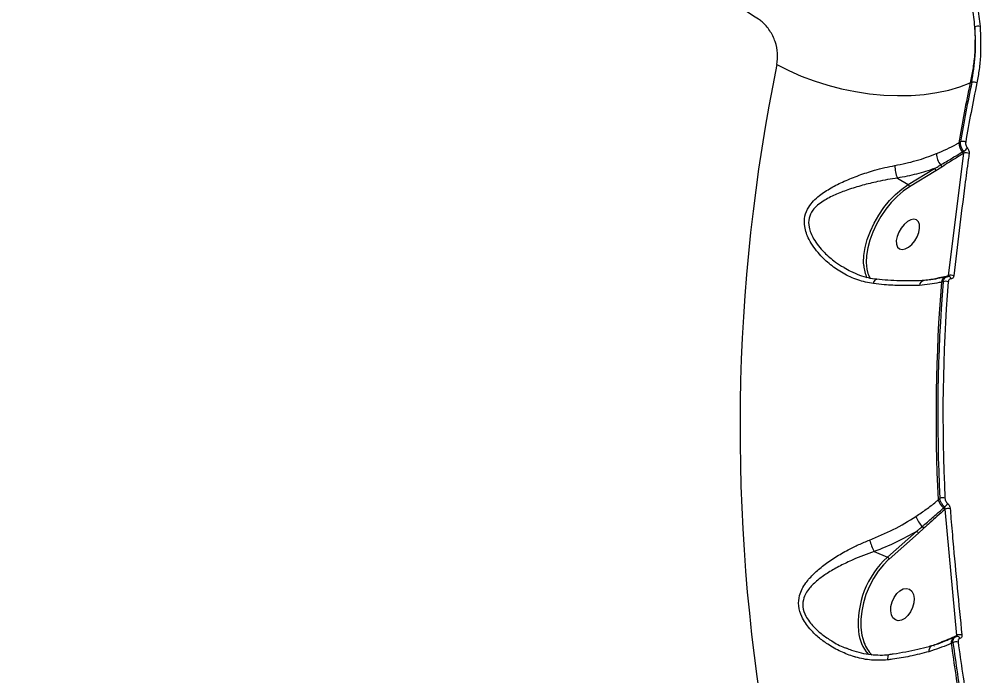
# Model space of a CAD drawing. Header units: millimetres. Extents: x -7245 to 6306, y -6696 to 5973.
# Drawn here: x 1205 to 1462.9, y -1767.3 to -1592 of the extents above; entities that cross this region are included whole.
import ezdxf

# ---------------------------------------------------------------- set-up
doc = ezdxf.new("R2010")
doc.units = ezdxf.units.MM
for name, color, linetype in [('DIKOM_ОБЪЕКТ', 7, 'Continuous'), ('DIKOM_РАЗМЕР_ЗОНА', 7, 'Continuous'), ('DIKOM_РАЗМЕР_ОБЪЕКТА', 7, 'Continuous')]:
    doc.layers.add(name, color=color, linetype=linetype)
doc.styles.add('style1', font='arial.ttf', dxfattribs={"width": 0.8})
doc.dimstyles.new('1-50', dxfattribs={"dimtxt": 300, "dimasz": 200, "dimexe": 100, "dimexo": 0, "dimgap": 100, "dimtad": 1, "dimtxsty": 'style1', "dimcen": 200, "dimclrd": 7, "dimclre": 7, "dimclrt": 7, "dimadec": 1, "dimazin": 2, "dimtfac": 1, "dimtmove": 0, "dimatfit": 2, "dimfxl": 0, "dimlwd": 25, "dimlwe": 18, "dimarcsym": 0})

# ---------------------------------------------------------------- blocks, each defined once
blk = doc.blocks.new('*D10')
at = {"layer": 'Defpoints', "color": 0, "transparency": 16777216}
for p in [(-4365.71, 2792.53), (4306.16, 475.6), (4306.16, -5965.27)]:
    blk.add_point(p, dxfattribs=at)
at = {"layer": 'DIKOM_РАЗМЕР_ОБЪЕКТА', "color": 7, "lineweight": 18, "transparency": 16777216}
for p, q in [((-4365.71, 2792.53), (-4365.71, -6065.27)), ((4306.16, 475.6), (4306.16, -6065.27))]:
    blk.add_line(p, q, dxfattribs=at)
at = {"layer": 'DIKOM_РАЗМЕР_ОБЪЕКТА', "color": 7, "lineweight": 25, "transparency": 16777216}
blk.add_line((-4165.71, -5965.27), (4106.16, -5965.27), dxfattribs=at)
at = {"layer": 'DIKOM_РАЗМЕР_ОБЪЕКТА', "color": 7, "transparency": 16777216}
for points in [[(-4165.71, -5931.93), (-4165.71, -5998.6), (-4365.71, -5965.27)], [(4106.16, -5931.93), (4106.16, -5998.6), (4306.16, -5965.27)]]:
    blk.add_solid(points, dxfattribs=at)
at = {"layer": 'DIKOM_РАЗМЕР_ОБЪЕКТА', "color": 7, "transparency": 16777216, "insert": (-85.78, -5712.1), "char_height": 300, "attachment_point": 5, "style": 'style1'}
blk.add_mtext('8650', dxfattribs=at)
blk = doc.blocks.new('*D11')
at = {"layer": 'Defpoints', "color": 0, "transparency": 16777216}
for p in [(-3472.32, 4472.83), (-6199.73, -2928.86), (1850.21, -2928.86)]:
    blk.add_point(p, dxfattribs=at)
at = {"layer": 'DIKOM_РАЗМЕР_ОБЪЕКТА', "color": 7, "lineweight": 18, "transparency": 16777216}
for p, q in [((-3472.32, 4472.83), (-6299.73, 4472.83)), ((1850.21, -2928.86), (-6299.73, -2928.86))]:
    blk.add_line(p, q, dxfattribs=at)
at = {"layer": 'DIKOM_РАЗМЕР_ОБЪЕКТА', "color": 7, "lineweight": 25, "transparency": 16777216}
blk.add_line((-6199.73, 4272.83), (-6199.73, -2728.86), dxfattribs=at)
at = {"layer": 'DIKOM_РАЗМЕР_ОБЪЕКТА', "color": 7, "transparency": 16777216}
for points in [[(-6233.06, 4272.83), (-6166.39, 4272.83), (-6199.73, 4472.83)], [(-6233.06, -2728.86), (-6166.39, -2728.86), (-6199.73, -2928.86)]]:
    blk.add_solid(points, dxfattribs=at)
at = {"layer": 'DIKOM_РАЗМЕР_ОБЪЕКТА', "color": 7, "transparency": 16777216, "insert": (-6452.9, 984.54), "char_height": 300, "attachment_point": 5, "rotation": 90, "style": 'style1'}
blk.add_mtext('7400', dxfattribs=at)
blk = doc.blocks.new('*D12')
at = {"layer": 'Defpoints', "color": 0, "transparency": 16777216}
for p in [(-5865.71, 123.34), (6306.18, -91.92), (6306.18, -6596.14)]:
    blk.add_point(p, dxfattribs=at)
at = {"layer": 'DIKOM_РАЗМЕР_ЗОНА', "color": 7, "lineweight": 18, "transparency": 16777216}
for p, q in [((-5865.71, 123.34), (-5865.71, -6696.14)), ((6306.18, -91.92), (6306.18, -6696.14))]:
    blk.add_line(p, q, dxfattribs=at)
at = {"layer": 'DIKOM_РАЗМЕР_ЗОНА', "color": 7, "lineweight": 25, "transparency": 16777216}
blk.add_line((-5665.71, -6596.14), (6106.18, -6596.14), dxfattribs=at)
at = {"layer": 'DIKOM_РАЗМЕР_ЗОНА', "color": 7, "transparency": 16777216}
for points in [[(-5665.71, -6562.81), (-5665.71, -6629.48), (-5865.71, -6596.14)], [(6106.18, -6562.81), (6106.18, -6629.48), (6306.18, -6596.14)]]:
    blk.add_solid(points, dxfattribs=at)
at = {"layer": 'DIKOM_РАЗМЕР_ЗОНА', "color": 7, "transparency": 16777216, "insert": (-71.19, -6342.97), "char_height": 300, "attachment_point": 5, "style": 'style1'}
blk.add_mtext('12150', dxfattribs=at)
blk = doc.blocks.new('*D13')
at = {"layer": 'Defpoints', "color": 0, "transparency": 16777216}
for p in [(-4231.86, 5972.83), (-6795, -4928.88), (1792.4, -4928.88)]:
    blk.add_point(p, dxfattribs=at)
at = {"layer": 'DIKOM_РАЗМЕР_ЗОНА', "color": 7, "lineweight": 18, "transparency": 16777216}
for p, q in [((-4231.86, 5972.83), (-6895, 5972.83)), ((1792.4, -4928.88), (-6895, -4928.88))]:
    blk.add_line(p, q, dxfattribs=at)
at = {"layer": 'DIKOM_РАЗМЕР_ЗОНА', "color": 7, "lineweight": 25, "transparency": 16777216}
blk.add_line((-6795, 5772.83), (-6795, -4728.88), dxfattribs=at)
at = {"layer": 'DIKOM_РАЗМЕР_ЗОНА', "color": 7, "transparency": 16777216}
for points in [[(-6828.33, 5772.83), (-6761.67, 5772.83), (-6795, 5972.83)], [(-6828.33, -4728.88), (-6761.67, -4728.88), (-6795, -4928.88)]]:
    blk.add_solid(points, dxfattribs=at)
at = {"layer": 'DIKOM_РАЗМЕР_ЗОНА', "color": 7, "transparency": 16777216, "insert": (-7048.17, 972.94), "char_height": 300, "attachment_point": 5, "rotation": 90, "style": 'style1'}
blk.add_mtext('10900', dxfattribs=at)

msp = doc.modelspace()

# ---------------------------------------------------------------- linework, layer by layer
at = {"layer": 'DIKOM_ОБЪЕКТ', "color": 7, "linetype": 'Continuous', "lineweight": 15}
for p, q in [((1459.216, -1608.846), (1458.771, -1609.017)), ((1455.753, -1624.986), (1456.219, -1624.704)), ((1456.692, -1627.437), (1457.052, -1627.218)), ((1453.018, -1660.454), (1457.137, -1627.759)), ((1457.137, -1627.759), (1456.882, -1627.915)), ((1442.221, -1636.166), (1449.244, -1631.88)), ((1449.59, -1632.496), (1442.568, -1636.781)), ((1451.201, -1631.479), (1449.59, -1632.496)), ((1439.38, -1634.432), (1442.221, -1636.166)), ((1425.04, -1658.247), (1425.183, -1658.338)), ((1452.651, -1660.718), (1452.373, -1660.78)), ((1452.661, -1660.751), (1452.896, -1660.689)), ((1452.974, -1660.679), (1452.896, -1660.689)), ((1452.896, -1660.689), (1452.932, -1660.679)), ((1452.935, -1660.473), (1453.018, -1660.454)), ((1447.128, -1661.667), (1447.456, -1661.601)), ((1451.561, -1662.097), (1451.116, -1662.196)), ((1450.237, -1720.333), (1450.686, -1719.943)), ((1451.7, -1722.484), (1451.965, -1722.251)), ((1452.075, -1722.826), (1451.992, -1722.9)), ((1455.189, -1756.548), (1452.075, -1722.826)), ((1446.453, -1727.907), (1444.959, -1729.265)), ((1436.681, -1735.617), (1444.488, -1728.738)), ((1444.959, -1729.265), (1437.151, -1736.145)), ((1433.126, -1734.154), (1436.681, -1735.617)), ((1437.151, -1736.145), (1436.938, -1736.336)), ((1448.858, -1759.204), (1449.272, -1759.033)), ((1454.196, -1758.464), (1453.732, -1758.667)), ((1454.888, -1756.89), (1454.522, -1757.05)), ((1454.902, -1756.921), (1455.092, -1756.826)), ((1454.935, -1756.66), (1455.189, -1756.548)), ((1455.207, -1756.789), (1455.092, -1756.826)), ((1455.092, -1756.826), (1455.125, -1756.809))]:
    msp.add_line(p, q, dxfattribs=at)
at = {"layer": 'DIKOM_ОБЪЕКТ', "color": 7, "linetype": 'Continuous', "lineweight": 15, "flags": 128}
for points in [[(1407.209, -1604.092), (1410.355, -1605.709), (1413.683, -1607.177), (1417.163, -1608.486), (1420.764, -1609.622), (1424.454, -1610.574), (1428.196, -1611.334), (1431.959, -1611.896), (1435.708, -1612.254), (1439.408, -1612.405), (1443.026, -1612.348), (1446.529, -1612.082), (1449.885, -1611.611), (1453.063, -1610.939), (1456.034, -1610.071), (1458.771, -1609.017)], [(1430.381, -1657.751), (1430.343, -1656.999), (1430.427, -1655.048), (1430.761, -1652.97), (1431.338, -1650.811), (1432.144, -1648.617), (1433.162, -1646.437), (1434.371, -1644.318), (1435.742, -1642.307), (1437.247, -1640.448), (1438.852, -1638.781), (1440.522, -1637.344), (1442.221, -1636.166)], [(1442.568, -1636.781), (1440.92, -1637.923), (1439.301, -1639.317), (1437.744, -1640.933), (1436.285, -1642.736), (1434.955, -1644.686), (1433.784, -1646.741), (1432.797, -1648.855), (1432.015, -1650.983), (1431.456, -1653.076), (1431.132, -1655.091), (1431.05, -1656.983), (1431.212, -1658.709), (1431.489, -1659.867)], [(1445.305, -1647.803), (1445.271, -1646.83), (1444.987, -1646.07), (1444.476, -1645.585), (1443.78, -1645.413), (1442.956, -1645.569), (1442.069, -1646.04), (1441.191, -1646.788), (1440.395, -1647.752), (1439.743, -1648.855), (1439.29, -1650.006), (1439.072, -1651.113), (1439.106, -1652.086), (1439.389, -1652.846), (1439.9, -1653.332), (1440.596, -1653.504), (1441.421, -1653.348), (1442.308, -1652.877), (1443.185, -1652.128), (1443.982, -1651.164), (1444.633, -1650.062), (1445.086, -1648.91), (1445.305, -1647.803)], [(1431.489, -1659.867), (1431.614, -1660.233), (1432.059, -1661.206)], [(1452.633, -1660.748), (1452.684, -1660.742), (1452.686, -1660.741)], [(1432.963, -1662.595), (1433.099, -1662.232), (1433.252, -1661.926), (1433.416, -1661.688), (1433.588, -1661.526), (1433.76, -1661.447), (1433.858, -1661.439)], [(1436.938, -1736.336), (1435.637, -1737.646), (1434.233, -1739.381), (1432.97, -1741.311), (1431.877, -1743.394), (1430.977, -1745.583), (1430.29, -1747.832), (1429.83, -1750.092), (1429.608, -1752.311), (1429.629, -1754.443), (1429.893, -1756.44), (1430.393, -1758.258), (1430.447, -1758.406)], [(1443.81, -1746.635), (1443.743, -1747.82), (1443.43, -1749.042), (1442.894, -1750.204), (1442.181, -1751.211), (1441.346, -1751.981), (1440.46, -1752.452), (1439.591, -1752.586), (1438.813, -1752.371), (1438.186, -1751.827), (1437.763, -1750.996), (1437.577, -1749.945), (1437.644, -1748.761), (1437.958, -1747.538), (1438.493, -1746.376), (1439.207, -1745.37), (1440.041, -1744.599), (1440.928, -1744.128), (1441.796, -1743.994), (1442.575, -1744.208), (1443.201, -1744.753), (1443.624, -1745.585), (1443.81, -1746.635)], [(1437.115, -1761.69), (1437.045, -1761.716), (1436.933, -1761.832), (1436.839, -1762.034), (1436.767, -1762.313), (1436.72, -1762.659), (1436.7, -1763.061)]]:
    msp.add_lwpolyline(points, dxfattribs=at)
at = {"layer": 'DIKOM_ОБЪЕКТ', "color": 7, "linetype": 'Continuous', "lineweight": 15}
for centre, radius, start, end in [((1460.95, -1596.319), 2.436, 78.61017, 111.77869), ((1882.656, -1701.423), 485.307, 168.4305, 189.8368), ((1874.28, -1695.804), 424.475, 168.20227, 170.39609), ((1874.977, -1695.653), 424.726, 168.2066, 170.38396), ((1875.475, -1695.632), 423.84, 168.20761, 170.38466), ((1459.724, -1610.348), 1.586, 57.31043, 108.65413), ((1456.764, -1626.217), 1.608, 59.1217, 109.82832), ((1459.468, -1624.968), 3.715, 180.27, 221.65334), ((1456.134, -1627.936), 0.748, 1.60507, 41.7607), ((1455.172, -1623.998), 3.729, 300.26804, 320.48171), ((1454.584, -1627.829), 4.804, 180.76805, 219.95098), ((1457.71, -1629.309), 1.652, 60.86931, 110.30295), ((1447, -1631.13), 8.304, 179.54293, 203.43079), ((1448.828, -1632.52), 0.763, 1.85861, 56.98334), ((1450.412, -1631.534), 0.791, 4.01162, 51.71631), ((1441.805, -1636.807), 0.764, 1.89685, 56.9788), ((1439.446, -1657.192), 9.083, 183.5323, 205.18494), ((1452.859, -1662.477), 1.766, 106.55756, 170.85996), ((1452.582, -1660.395), 0.362, 286.72976, 347.64505), ((1452.926, -1661.431), 0.754, 8.57011, 86.3895), ((1453.624, -1661.939), 1.604, 61.11747, 112.20181), ((1446.822, -1663.313), 1.606, 102.42861, 170.89582), ((1896.683, -1698.008), 447.004, 175.40478, 182.86267), ((1896.922, -1697.762), 446.787, 175.42153, 182.84573), ((1897.349, -1697.732), 445.83, 175.42185, 182.8453), ((1452.197, -1663.624), 1.654, 63.28342, 112.642), ((1454.574, -1718.955), 4.551, 197.62056, 230.83725), ((1451.469, -1721.485), 1.73, 69.73367, 116.93785), ((1451.124, -1723.198), 0.918, 18.98155, 51.09945), ((1450.308, -1720.031), 2.77, 306.74641, 332.49754), ((1452.898, -1724.417), 1.792, 71.76216, 117.34173), ((1450.344, -1722.742), 6.361, 198.26995, 227.33727), ((1445.557, -1728.254), 0.96, 21.149, 60.32058), ((1444.102, -1729.556), 0.904, 18.74056, 64.75121), ((1453.412, -1724.518), 22.458, 196.93714, 205.4104), ((1452.826, -1753.255), 23.912, 132.47037, 185.12333), ((1436.296, -1736.434), 0.903, 18.70605, 64.78572), ((1440.256, -1754.424), 11.288, 184.91327, 219.2933), ((1456.036, -1758.06), 1.733, 72.035, 119.2432), ((1438.67, -1755.531), 8.712, 199.2748, 226.31575), ((1455.397, -1758.477), 1.676, 121.97954, 186.48892), ((1928.595, -1695.624), 479.029, 187.56238, 189.58664), ((1455.081, -1760.017), 1.787, 74.10948, 119.69517), ((1928.528, -1695.422), 478.503, 187.57064, 189.58317), ((1454.563, -1756.679), 0.372, 320.82781, 2.91611), ((1455.3, -1757.595), 0.811, 18.73309, 96.60826), ((1930.454, -1695.152), 479.063, 187.57422, 189.57996), ((1449.235, -1760.625), 1.485, 120.29842, 189.48383), ((1449.002, -1759.124), 0.245, 291.94927, 320.66711)]:
    msp.add_arc(centre, radius, start, end, dxfattribs=at)
for points, knots in [([(1402.322, -1592.031), (1397.343, -1588.791), (1387.379, -1582.308), (1371.819, -1573.013), (1355.86, -1564.061), (1339.275, -1555.39), (1322.087, -1547.033), (1304.317, -1539.026), (1286.249, -1531.502), (1267.324, -1524.25), (1247.538, -1517.354), (1226.915, -1510.894), (1206.143, -1505.097), (1185.318, -1499.989), (1164.54, -1495.596), (1143.897, -1491.941), (1123.426, -1489.043), (1103.157, -1486.887), (1083.131, -1485.472), (1063.439, -1484.801), (1044.177, -1484.881), (1025.422, -1485.715), (1007.217, -1487.316), (989.579, -1489.663), (972.543, -1492.744), (956.19, -1496.543), (940.595, -1501.042), (925.543, -1506.335), (911.13, -1512.456), (897.435, -1519.42), (884.748, -1527.098), (873.157, -1535.488), (862.587, -1544.5), (856.527, -1551.032), (853.498, -1554.297)], [0, 0, 0, 0, 0.0277663, 0.0555662, 0.0833659, 0.1111322, 0.1400373, 0.1689798, 0.1979227, 0.2268275, 0.2586371, 0.2905481, 0.3225101, 0.3544716, 0.3863818, 0.4181911, 0.4498952, 0.4816998, 0.5135555, 0.5454109, 0.5772152, 0.6089188, 0.6405473, 0.6722758, 0.7040552, 0.7358344, 0.7675626, 0.7991909, 0.8325937, 0.8660264, 0.8994295, 0.932943, 0.9664865, 1, 1, 1, 1]), ([(1460.047, -1594.057), (1459.864, -1592.296), (1459.497, -1588.769), (1458.35, -1583.406), (1456.772, -1578.079), (1454.713, -1572.853), (1452.216, -1567.8), (1449.301, -1562.995), (1445.985, -1558.511), (1442.316, -1554.409), (1438.236, -1550.587), (1435.241, -1548.459), (1433.684, -1547.352)], [0, 0, 0, 0, 0.0992787, 0.198873, 0.2981493, 0.3974178, 0.4970093, 0.5962705, 0.695084, 0.7942224, 0.8930309, 1, 1, 1, 1]), ([(1434.467, -1546.256), (1436.059, -1547.387), (1439.121, -1549.562), (1443.291, -1553.466), (1447.043, -1557.655), (1450.433, -1562.234), (1453.415, -1567.139), (1455.969, -1572.296), (1458.077, -1577.629), (1459.692, -1583.065), (1460.867, -1588.536), (1461.243, -1592.135), (1461.431, -1593.931)], [0, 0, 0, 0, 0.1070798, 0.2059741, 0.3051829, 0.4040794, 0.5033372, 0.602921, 0.7021839, 0.8013511, 0.900833, 1, 1, 1, 1]), ([(1407.209, -1604.092), (1407.328, -1603.107), (1407.562, -1601.161), (1406.868, -1597.973), (1405.442, -1595.029), (1403.756, -1593.063), (1402.633, -1592.255), (1402.322, -1592.031)], [0, 0, 0, 0, 0.2385093, 0.4713236, 0.6967952, 0.9159839, 1, 1, 1, 1]), ([(1461.431, -1593.931), (1461.539, -1596.52), (1461.703, -1600.442), (1461.24, -1605.418), (1460.8, -1607.815), (1460.58, -1609.014)], [0, 0, 0, 0, 0.4927755, 0.7463836, 1, 1, 1, 1]), ([(1460.047, -1594.057), (1460.084, -1596.622), (1460.142, -1600.506), (1459.539, -1605.444), (1459.027, -1607.826), (1458.771, -1609.017)], [0, 0, 0, 0, 0.4927972, 0.7463987, 1, 1, 1, 1]), ([(1459.216, -1608.846), (1459.594, -1606.532), (1460.166, -1603.027), (1460.276, -1597.988), (1460.123, -1595.368), (1460.047, -1594.057)], [0, 0, 0, 0, 0.4927924, 0.746392, 1, 1, 1, 1]), ([(1457.052, -1627.218), (1456.988, -1627.137), (1456.754, -1626.839), (1456.433, -1626.238), (1456.192, -1625.432), (1456.21, -1624.947), (1456.219, -1624.704)], [0, 0, 0, 0, 0.1106148, 0.4063963, 0.7034284, 1, 1, 1, 1]), ([(1457.589, -1624.837), (1457.577, -1624.986), (1457.554, -1625.284), (1457.685, -1625.776), (1457.872, -1626.142), (1458.011, -1626.322), (1458.049, -1626.371)], [0, 0, 0, 0, 0.2968732, 0.594014, 0.889505, 1, 1, 1, 1]), ([(1449.781, -1627.893), (1451.62, -1627.11), (1453.704, -1626.222), (1455.537, -1625.116), (1455.753, -1624.986)], [0, 0, 0, 0, 0.8821237, 1, 1, 1, 1]), ([(1450.902, -1630.913), (1451.141, -1630.77), (1452.34, -1630.052), (1454.28, -1628.901), (1455.952, -1627.886), (1456.692, -1627.437)], [0, 0, 0, 0, 0.1222948, 0.61146, 1, 1, 1, 1]), ([(1457.137, -1627.759), (1457.15, -1627.703), (1457.175, -1627.591), (1457.152, -1627.413), (1457.102, -1627.289), (1457.061, -1627.231), (1457.052, -1627.218)], [0, 0, 0, 0, 0.3131042, 0.6196671, 0.9173544, 1, 1, 1, 1]), ([(1458.049, -1626.371), (1458.078, -1626.407), (1458.208, -1626.574), (1458.395, -1626.921), (1458.537, -1627.413), (1458.522, -1627.715), (1458.514, -1627.865)], [0, 0, 0, 0, 0.0854814, 0.3894205, 0.6949752, 1, 1, 1, 1]), ([(1438.696, -1631.064), (1440.623, -1630.671), (1444.524, -1629.876), (1448.015, -1628.559), (1449.781, -1627.893)], [0, 0, 0, 0, 0.4942428, 1, 1, 1, 1]), ([(1456.882, -1627.915), (1456.381, -1628.222), (1454.488, -1629.382), (1452.594, -1630.59), (1451.201, -1631.479)], [0, 0, 0, 0, 0.2646966, 1, 1, 1, 1]), ([(1458.514, -1627.865), (1458.437, -1628.427), (1458.052, -1631.232), (1456.581, -1642.17), (1455.358, -1652.464), (1454.399, -1660.535)], [0, 0, 0, 0, 0.0512319, 0.2561321, 1, 1, 1, 1]), ([(1432.963, -1662.595), (1431.554, -1662.329), (1428.732, -1661.797), (1424.889, -1659.962), (1421.449, -1657.63), (1418.874, -1655.203), (1417.002, -1652.879), (1415.826, -1650.966), (1415.025, -1649.115), (1414.485, -1647.028), (1414.521, -1644.569), (1415.512, -1642.274), (1416.946, -1640.493), (1418.897, -1638.755), (1421.618, -1636.981), (1425.196, -1635.21), (1429.095, -1633.637), (1432.758, -1632.455), (1435.984, -1631.596), (1437.792, -1631.241), (1438.696, -1631.064)], [0, 0, 0, 0, 0.075446, 0.1510288, 0.221385, 0.2917213, 0.3346533, 0.3775434, 0.4104247, 0.4432563, 0.4962492, 0.5490821, 0.588989, 0.628975, 0.6969431, 0.7650074, 0.83635, 0.9076283, 0.9538276, 1, 1, 1, 1]), ([(1449.244, -1631.88), (1447.683, -1632.398), (1444.537, -1633.441), (1441.108, -1634.1), (1439.38, -1634.432)], [0, 0, 0, 0, 0.4960586, 1, 1, 1, 1]), ([(1449.244, -1631.88), (1449.485, -1631.743), (1450.039, -1631.429), (1450.59, -1631.099), (1450.902, -1630.913)], [0, 0, 0, 0, 0.435332, 1, 1, 1, 1]), ([(1439.38, -1634.432), (1438.505, -1634.559), (1436.741, -1634.815), (1433.607, -1635.442), (1430.016, -1636.321), (1426.201, -1637.49), (1422.662, -1638.851), (1419.971, -1640.222), (1418.013, -1641.637), (1416.598, -1643.091), (1415.614, -1645.064), (1415.626, -1647.247), (1416.208, -1649.106), (1417.051, -1650.78), (1418.27, -1652.53), (1420.186, -1654.66), (1422.424, -1656.658), (1424.291, -1657.792), (1425.04, -1658.247)], [0, 0, 0, 0, 0.0571546, 0.1152069, 0.2033549, 0.2935605, 0.3763623, 0.4609043, 0.5076249, 0.5554215, 0.6156122, 0.6755006, 0.7131453, 0.7519541, 0.803377, 0.8556653, 0.9421288, 1, 1, 1, 1]), ([(1433.862, -1661.442), (1433.126, -1661.339), (1431.589, -1661.125), (1429.283, -1660.413), (1427.099, -1659.512), (1425.759, -1658.72), (1425.159, -1658.366)], [0, 0, 0, 0, 0.2413373, 0.5034507, 0.7779639, 1, 1, 1, 1]), ([(1452.355, -1660.78), (1451.803, -1660.9), (1450.519, -1661.181), (1448.524, -1661.566), (1447.083, -1661.681), (1446.474, -1661.729)], [0, 0, 0, 0, 0.3031687, 0.7056609, 1, 1, 1, 1]), ([(1447.456, -1661.601), (1447.985, -1661.502), (1449.801, -1661.161), (1451.635, -1660.758), (1452.935, -1660.473)], [0, 0, 0, 0, 0.2912022, 1, 1, 1, 1]), ([(1451.561, -1662.097), (1451.576, -1662.009), (1451.636, -1661.682), (1451.866, -1661.208), (1452.243, -1660.827), (1452.548, -1660.772), (1452.661, -1660.751)], [0, 0, 0, 0, 0.1247081, 0.4656839, 0.8026979, 1, 1, 1, 1]), ([(1452.98, -1660.666), (1452.998, -1660.645), (1453.035, -1660.602), (1453.033, -1660.518), (1453.021, -1660.465), (1453.018, -1660.454)], [0, 0, 0, 0, 0.4248777, 0.8791981, 1, 1, 1, 1]), ([(1454.399, -1660.535), (1454.394, -1660.571), (1454.369, -1660.748), (1454.259, -1661.018), (1454.013, -1661.266), (1453.785, -1661.301), (1453.671, -1661.319)], [0, 0, 0, 0, 0.0810487, 0.3907302, 0.6950433, 1, 1, 1, 1]), ([(1445.236, -1663.059), (1443.613, -1663.111), (1440.643, -1663.205), (1436.443, -1662.969), (1433.932, -1662.699), (1432.963, -1662.595)], [0, 0, 0, 0, 0.4251198, 0.7780739, 1, 1, 1, 1]), ([(1446.46, -1661.729), (1446.307, -1661.744), (1445.253, -1661.842), (1443.111, -1661.897), (1440.042, -1661.878), (1436.947, -1661.728), (1434.841, -1661.52), (1433.858, -1661.423)], [0, 0, 0, 0, 0.0416983, 0.2868158, 0.5340093, 0.7825755, 1, 1, 1, 1]), ([(1451.116, -1662.196), (1450.921, -1662.235), (1449.932, -1662.434), (1448.022, -1662.799), (1446.167, -1662.972), (1445.236, -1663.059)], [0, 0, 0, 0, 0.1088963, 0.5527942, 1, 1, 1, 1]), ([(1453.671, -1661.319), (1453.558, -1661.337), (1453.33, -1661.372), (1453.085, -1661.619), (1452.969, -1661.902), (1452.947, -1662.095), (1452.941, -1662.146)], [0, 0, 0, 0, 0.295404, 0.590272, 0.8901268, 1, 1, 1, 1]), ([(1444.303, -1724.736), (1445.235, -1724.113), (1447.107, -1722.863), (1449.035, -1721.383), (1450.04, -1720.505), (1450.237, -1720.333)], [0, 0, 0, 0, 0.4438716, 0.8910956, 1, 1, 1, 1]), ([(1451.965, -1722.251), (1451.911, -1722.201), (1451.657, -1721.964), (1451.247, -1721.447), (1450.838, -1720.681), (1450.737, -1720.189), (1450.686, -1719.943)], [0, 0, 0, 0, 0.0813381, 0.3857522, 0.6938564, 1, 1, 1, 1]), ([(1452.068, -1719.863), (1452.089, -1720.019), (1452.129, -1720.331), (1452.349, -1720.812), (1452.584, -1721.133), (1452.733, -1721.279), (1452.764, -1721.31)], [0, 0, 0, 0, 0.3079285, 0.6160563, 0.9190457, 1, 1, 1, 1]), ([(1446.033, -1727.42), (1446.258, -1727.223), (1447.384, -1726.242), (1449.284, -1724.601), (1450.933, -1723.156), (1451.7, -1722.484)], [0, 0, 0, 0, 0.1179032, 0.5894808, 1, 1, 1, 1]), ([(1451.992, -1722.9), (1450.678, -1724.067), (1448.825, -1725.713), (1446.988, -1727.412), (1446.453, -1727.907)], [0, 0, 0, 0, 0.7088095, 1, 1, 1, 1]), ([(1452.075, -1722.826), (1452.084, -1722.759), (1452.101, -1722.628), (1452.068, -1722.433), (1452.011, -1722.31), (1451.97, -1722.258), (1451.965, -1722.251)], [0, 0, 0, 0, 0.3340985, 0.6547596, 0.9517463, 1, 1, 1, 1]), ([(1452.764, -1721.31), (1452.784, -1721.329), (1452.922, -1721.463), (1453.153, -1721.765), (1453.384, -1722.244), (1453.434, -1722.558), (1453.459, -1722.716)], [0, 0, 0, 0, 0.0524784, 0.3650289, 0.6828792, 1, 1, 1, 1]), ([(1453.459, -1722.716), (1453.505, -1723.295), (1453.737, -1726.192), (1454.674, -1737.483), (1455.737, -1748.093), (1456.571, -1756.412)], [0, 0, 0, 0, 0.0512286, 0.256135, 1, 1, 1, 1]), ([(1431.928, -1731.06), (1434.076, -1730.167), (1438.435, -1728.355), (1442.387, -1725.986), (1444.292, -1724.743), (1444.303, -1724.736)], [0, 0, 0, 0, 0.4913944, 0.9970721, 1, 1, 1, 1]), ([(1444.488, -1728.738), (1444.716, -1728.547), (1445.235, -1728.115), (1445.746, -1727.669), (1446.033, -1727.42)], [0, 0, 0, 0, 0.4404388, 1, 1, 1, 1]), ([(1444.488, -1728.738), (1442.71, -1729.746), (1439.115, -1731.783), (1435.137, -1733.358), (1433.126, -1734.154)], [0, 0, 0, 0, 0.4947645, 1, 1, 1, 1]), ([(1436.7, -1763.061), (1435.274, -1763.139), (1432.42, -1763.296), (1429.48, -1762.678), (1426.743, -1761.88), (1424.186, -1760.897), (1420.952, -1759.09), (1418.18, -1757.026), (1416.187, -1755.065), (1414.756, -1753.198), (1413.607, -1751.189), (1412.854, -1748.652), (1413.087, -1746.114), (1413.892, -1744.093), (1415.118, -1742.12), (1417.016, -1739.994), (1419.7, -1737.735), (1422.768, -1735.606), (1425.935, -1733.779), (1429.008, -1732.242), (1430.955, -1731.454), (1431.928, -1731.06)], [0, 0, 0, 0, 0.0726937, 0.1455232, 0.1511331, 0.2173321, 0.2835429, 0.337715, 0.3918192, 0.4254881, 0.4591136, 0.5134533, 0.567939, 0.6044953, 0.6411203, 0.7029663, 0.764913, 0.8309037, 0.8968709, 0.948456, 1, 1, 1, 1]), ([(1433.126, -1734.154), (1432.178, -1734.48), (1430.265, -1735.137), (1427.242, -1736.4), (1424.09, -1737.907), (1421.03, -1739.641), (1418.316, -1741.513), (1416.374, -1743.262), (1415.088, -1744.94), (1414.24, -1746.642), (1413.955, -1748.867), (1414.702, -1751.115), (1415.833, -1752.885), (1417.259, -1754.556), (1419.245, -1756.325), (1421.994, -1758.163), (1424.192, -1759.401), (1425.576, -1759.886), (1425.766, -1759.952)], [0, 0, 0, 0, 0.0665814, 0.1342627, 0.2192807, 0.3058291, 0.3838675, 0.4634745, 0.5076484, 0.552914, 0.6172302, 0.6814576, 0.7220735, 0.7637262, 0.8317925, 0.9012393, 0.9864552, 1, 1, 1, 1]), ([(1456.571, -1756.412), (1456.574, -1756.457), (1456.589, -1756.645), (1456.54, -1756.94), (1456.365, -1757.226), (1456.167, -1757.298), (1456.068, -1757.334)], [0, 0, 0, 0, 0.0964962, 0.3986712, 0.6990665, 1, 1, 1, 1]), ([(1453.732, -1758.667), (1453.516, -1758.758), (1451.688, -1759.535), (1449.606, -1760.244), (1447.77, -1760.87)], [0, 0, 0, 0, 0.1178734, 1, 1, 1, 1]), ([(1454.507, -1757.052), (1453.896, -1757.316), (1452.502, -1757.918), (1450.478, -1758.742), (1449.031, -1759.16), (1448.481, -1759.318)], [0, 0, 0, 0, 0.3265696, 0.7440305, 1, 1, 1, 1]), ([(1449.272, -1759.033), (1450.66, -1758.468), (1452.547, -1757.701), (1454.436, -1756.878), (1454.935, -1756.66)], [0, 0, 0, 0, 0.7352992, 1, 1, 1, 1]), ([(1454.196, -1758.464), (1454.19, -1758.363), (1454.171, -1758.018), (1454.281, -1757.502), (1454.541, -1757.065), (1454.804, -1756.96), (1454.902, -1756.921)], [0, 0, 0, 0, 0.1372221, 0.4701254, 0.8019589, 1, 1, 1, 1]), ([(1455.173, -1756.785), (1455.189, -1756.76), (1455.221, -1756.709), (1455.212, -1756.618), (1455.194, -1756.562), (1455.189, -1756.548)], [0, 0, 0, 0, 0.4229586, 0.8591096, 1, 1, 1, 1]), ([(1456.068, -1757.334), (1455.969, -1757.371), (1455.771, -1757.443), (1455.596, -1757.73), (1455.545, -1758.036), (1455.565, -1758.238), (1455.571, -1758.298)], [0, 0, 0, 0, 0.2928992, 0.5852188, 0.8788772, 1, 1, 1, 1]), ([(1437.112, -1761.69), (1437.106, -1761.691), (1436.34, -1761.839), (1434.732, -1761.872), (1432.287, -1761.762), (1429.748, -1761.303), (1427.547, -1760.706), (1426.24, -1760.151), (1425.766, -1759.95)], [0, 0, 0, 0, 0.0017504, 0.2033058, 0.4149514, 0.6370062, 0.8684567, 1, 1, 1, 1]), ([(1447.77, -1760.87), (1446.101, -1761.302), (1443.018, -1762.099), (1439.195, -1762.738), (1437.153, -1763.003), (1436.7, -1763.061)], [0, 0, 0, 0, 0.4786879, 0.8843794, 1, 1, 1, 1]), ([(1448.472, -1759.328), (1448.253, -1759.396), (1447.088, -1759.758), (1444.793, -1760.32), (1441.592, -1760.989), (1439.011, -1761.438), (1437.48, -1761.622), (1437.105, -1761.667)], [0, 0, 0, 0, 0.0646024, 0.3438663, 0.6253265, 0.9083541, 1, 1, 1, 1])]:
    msp.add_open_spline(points, degree=3, knots=knots, dxfattribs=at)

# ---------------------------------------------------------------- dimensions: what is measured, and where the dimension line sits
at = {"layer": 'DIKOM_РАЗМЕР_ЗОНА'}
dim = msp.add_linear_dim(base=(-6795.001, -4928.879), p1=(-4231.865, 5972.834), p2=(1792.398, -4928.879), angle=90, text='10900', dimstyle='1-50', dxfattribs=at)
dim.commit()
dim.dimension.update_dxf_attribs({"geometry": '*D13', "text_midpoint": (-6795.001, 972.936), "dimtype": 160})
dim = msp.add_linear_dim(base=(6306.184, -6596.144), p1=(-5865.714, 123.344), p2=(6306.184, -91.922), text='12150', dimstyle='1-50', dxfattribs=at)
dim.commit()
dim.dimension.update_dxf_attribs({"geometry": '*D12', "text_midpoint": (-71.192, -6596.144), "dimtype": 160})
at = {"layer": 'DIKOM_РАЗМЕР_ОБЪЕКТА'}
dim = msp.add_linear_dim(base=(-6199.728, -2928.864), p1=(-3472.315, 4472.834), p2=(1850.213, -2928.864), angle=90, text='7400', dimstyle='1-50', dxfattribs=at)
dim.commit()
dim.dimension.update_dxf_attribs({"geometry": '*D11', "text_midpoint": (-6199.728, 984.539), "dimtype": 160})
dim = msp.add_linear_dim(base=(4306.158, -5965.268), p1=(-4365.714, 2792.532), p2=(4306.158, 475.605), text='8650', dimstyle='1-50', dxfattribs=at)
dim.commit()
dim.dimension.update_dxf_attribs({"geometry": '*D10', "text_midpoint": (-85.784, -5965.268), "dimtype": 160})

doc.saveas('drawing.dxf')
